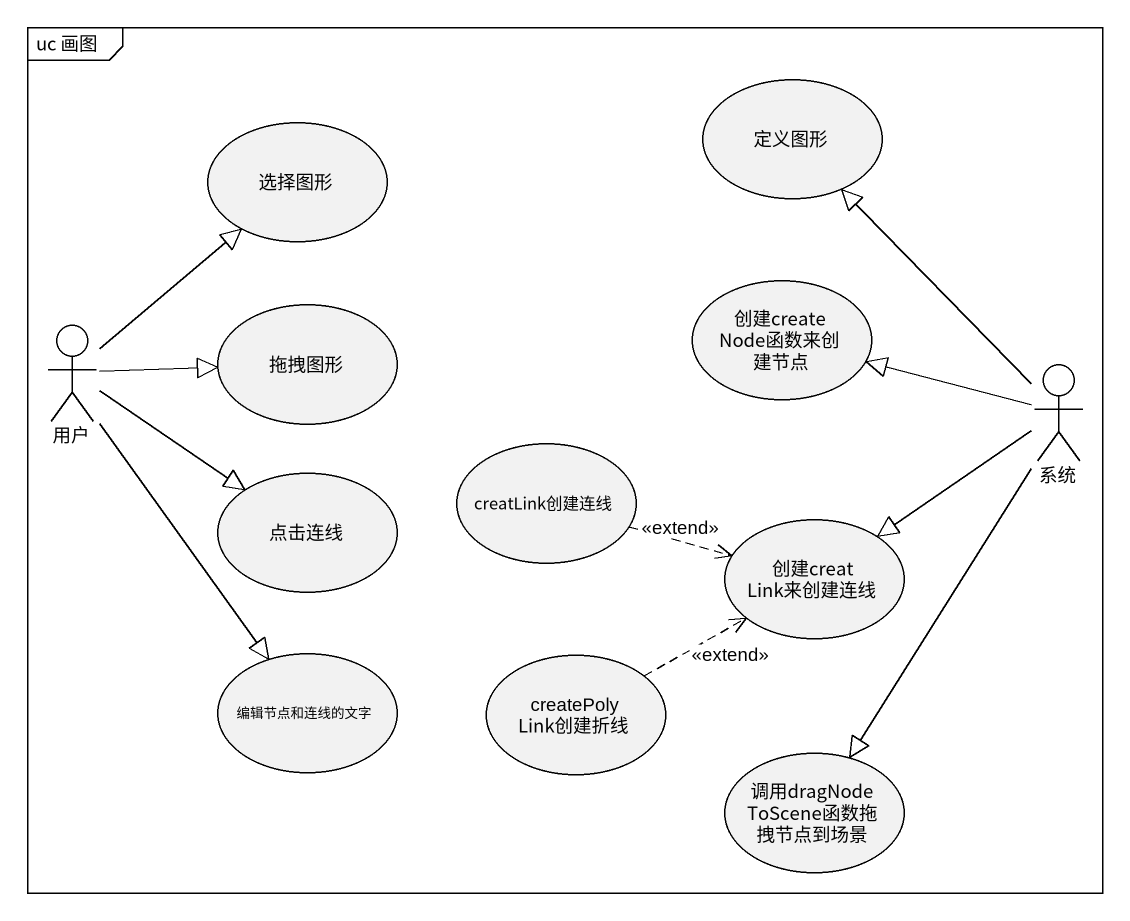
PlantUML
@startuml
mainframe uc 画图
usecase 定义图形
usecase 选择图形
actor 用户
usecase 拖拽图形
usecase 创建createNode函数来创建节点
actor 系统
usecase 点击连线
usecase creatLink创建连线
usecase 创建creatLink来创建连线
usecase 编辑节点和连线的文字
usecase createPolyLink创建折线
usecase 调用dragNodeToScene函数拖拽节点到场景
用户 -up-|> 选择图形
用户 -right-|> 拖拽图形
用户 -right-|> 点击连线
用户 --|> 编辑节点和连线的文字
系统 -up-|> 定义图形
系统 -left-|> 创建createNode函数来创建节点
系统 -left-|> 创建creatLink来创建连线
系统 --|> 调用dragNodeToScene函数拖拽节点到场景
creatLink创建连线 .right.> 创建creatLink来创建连线 : <<extend>>
createPolyLink创建折线 .right.> 创建creatLink来创建连线 : <<extend>>
@enduml
